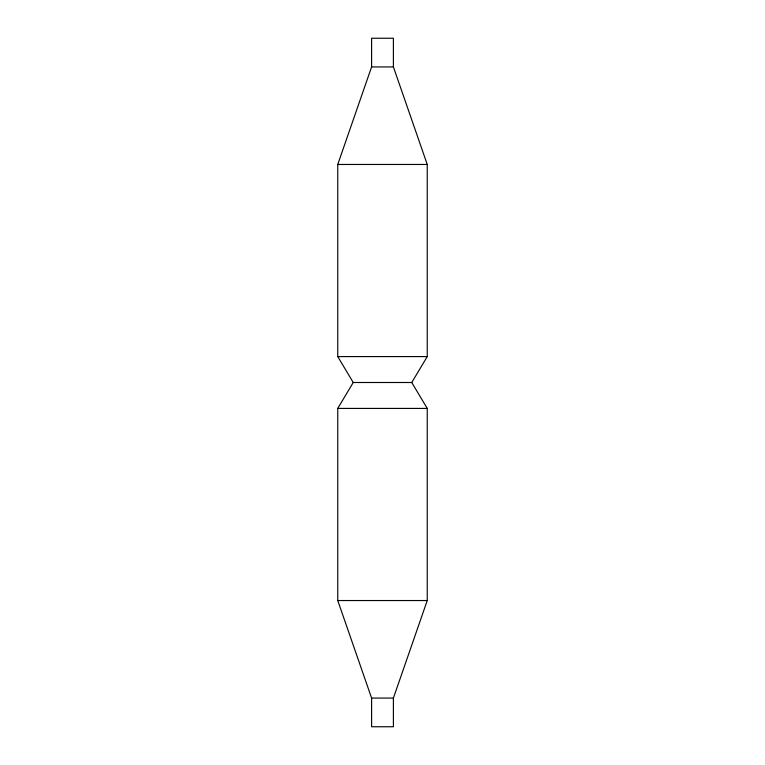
<?xml version="1.0" encoding="UTF-8"?>
<svg xmlns="http://www.w3.org/2000/svg" width="765" height="765" viewBox="0 0 765 765"><rect width="100%" height="100%" fill="white"/><g stroke="black" fill="none" stroke-linecap="round" stroke-linejoin="round"><path stroke-width="1.15" d="M353.239 382.5L337.757 356.586L337.757 164.465L371.599 66.938L371.599 38.25L393.401 38.25L393.401 66.938L427.243 164.465L427.243 356.586L411.761 382.5L353.239 382.5L337.757 408.414L337.757 600.535L371.599 698.062L371.599 726.75L393.401 726.75L393.401 698.062L427.243 600.535L427.243 408.414L411.761 382.5M371.599 66.938L393.401 66.938M337.757 164.465L427.243 164.465M337.757 356.586L427.243 356.586M337.757 408.414L427.243 408.414M337.757 600.535L427.243 600.535M371.599 698.062L393.401 698.062"/></g></svg>
